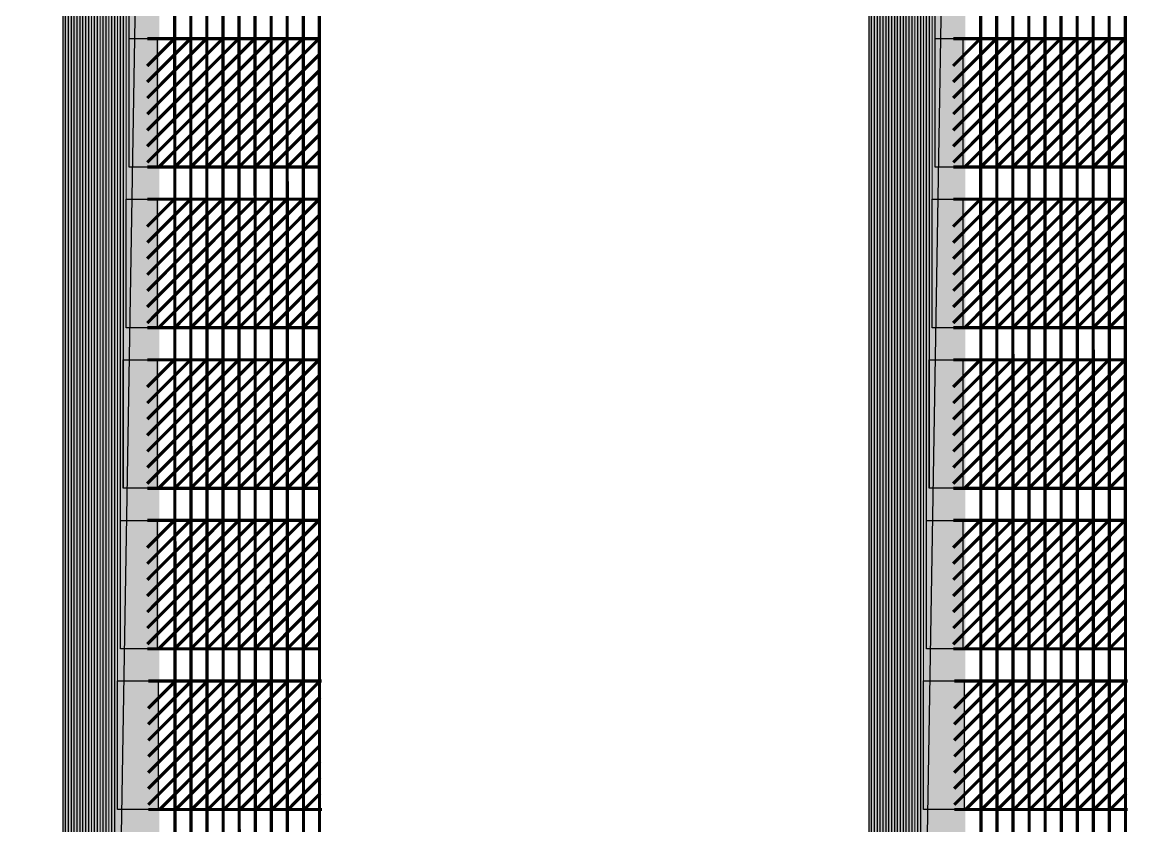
# Model space of a CAD drawing. Header units: millimetres. Extents: x -51 to 51, y -51 to 51.
# Drawn here: x 19.033 to 22.544, y -10.146 to -7.646 of the extents above; entities that cross this region are included whole.
import ezdxf

# ---------------------------------------------------------------- set-up
doc = ezdxf.new("R2010")
doc.units = ezdxf.units.MM
doc.linetypes.add('DASHED', pattern=[19.05, 12.7, -6.35])
for name, color, linetype in [('bottom_SU8', 5, 'Continuous'), ('metal', 43, 'Continuous'), ('Pt_pads', 1, 'Continuous'), ('reference', 18, 'DASHED')]:
    doc.layers.add(name, color=color, linetype=linetype)
doc.layers.add('top SU-8', color=3, linetype='Continuous', transparency=0.63)

msp = doc.modelspace()

# ---------------------------------------------------------------- linework, layer by layer
at = {"layer": 'bottom_SU8', "transparency": 33554544, "const_width": 1}
msp.add_lwpolyline([(-28.578, 24.8878, 0.187667), (-37.8518, -0.7933, 0.186827), (-27.3295, -26.1126, 0.184277), (-2.8594, -37.7245, 0.185083), (23.0094, -30.0775, 0.238565), (37.7593, 0.5371, 0.237346), (21.8297, 30.7311, 0.185761), (-4.5603, 37.5238, 0.186578)], format="xyb", close=True, dxfattribs=at)
at = {"layer": 'bottom_SU8', "transparency": 33554544}
for points, const_width in [([(19.3087, 5.9298), (19.3087, -19.1017)], 0.3), ([(21.8176, 5.9298), (21.8176, -19.1017)], 0.3), ([(19.5102, -19.0957), (19.5056, -3.1964)], 0.01), ([(19.5599, -19.0957), (19.5556, -3.1964)], 0.01), ([(19.6099, -19.0957), (19.6056, -3.1964)], 0.01), ([(19.6602, -19.0957), (19.6556, -3.1961)], 0.01), ([(19.7102, -19.0957), (19.7056, -3.1964)], 0.01), ([(19.7602, -19.0957), (19.7556, -3.1961)], 0.01), ([(19.8102, -19.0957), (19.806, -3.1961)], 0.01), ([(19.8602, -19.0957), (19.8556, -3.1961)], 0.01), ([(19.9102, -19.0957), (19.9056, -3.1961)], 0.01), ([(19.9602, -19.0957), (19.9556, -3.1921)], 0.01), ([(22.019, -19.0957), (22.0144, -3.1964)], 0.01), ([(22.0688, -19.0957), (22.0644, -3.1964)], 0.01), ([(22.1188, -19.0957), (22.1144, -3.1964)], 0.01), ([(22.169, -19.0957), (22.1644, -3.1961)], 0.01), ([(22.219, -19.0957), (22.2144, -3.1964)], 0.01), ([(22.269, -19.0957), (22.2644, -3.1961)], 0.01), ([(22.319, -19.0957), (22.3148, -3.1961)], 0.01), ([(22.369, -19.0957), (22.3644, -3.1961)], 0.01), ([(22.419, -19.0957), (22.4144, -3.1961)], 0.01), ([(22.469, -19.0957), (22.4645, -3.1921)], 0.01), ([(19.421, -7.7811), (19.506, -7.6961)], 0.01), ([(19.4213, -7.831), (19.556, -7.6961)], 0.01), ([(19.4213, -7.8811), (19.606, -7.6961)], 0.01), ([(19.4213, -7.9313), (19.656, -7.6961)], 0.01), ([(19.4213, -7.9814), (19.706, -7.6961)], 0.01), ([(19.4213, -8.0315), (19.756, -7.6961)], 0.01), ([(19.4213, -8.0816), (19.806, -7.6961)], 0.01), ([(19.4213, -7.6961), (19.9615, -7.6961)], 0.01), ([(19.4568, -8.0961), (19.856, -7.6961)], 0.01), ([(19.5068, -8.0961), (19.906, -7.6961)], 0.01), ([(19.5568, -8.0961), (19.956, -7.6961)], 0.01), ([(21.9299, -7.7811), (22.0148, -7.6961)], 0.01), ([(21.9301, -7.831), (22.0648, -7.6961)], 0.01), ([(21.9301, -7.8811), (22.1148, -7.6961)], 0.01), ([(21.9301, -7.9313), (22.1648, -7.6961)], 0.01), ([(21.9301, -7.9814), (22.2148, -7.6961)], 0.01), ([(21.9301, -8.0315), (22.2648, -7.6961)], 0.01), ([(21.9301, -8.0816), (22.3148, -7.6961)], 0.01), ([(21.9301, -7.6961), (22.4703, -7.6961)], 0.01), ([(21.9656, -8.0961), (22.3648, -7.6961)], 0.01), ([(22.0156, -8.0961), (22.4148, -7.6961)], 0.01), ([(22.0656, -8.0961), (22.4648, -7.6961)], 0.01), ([(19.6068, -8.0961), (19.9561, -7.7461)], 0.01), ([(22.1156, -8.0961), (22.4649, -7.7461)], 0.01), ([(19.6568, -8.0961), (19.9562, -7.7961)], 0.01), ([(22.1656, -8.0961), (22.465, -7.7961)], 0.01), ([(19.7068, -8.0961), (19.9563, -7.8461)], 0.01), ([(22.2156, -8.0961), (22.4651, -7.8461)], 0.01), ([(19.7568, -8.0961), (19.9564, -7.8961)], 0.01), ([(22.2656, -8.0961), (22.4652, -7.8961)], 0.01), ([(19.8068, -8.0961), (19.9565, -7.9461)], 0.01), ([(22.3156, -8.0961), (22.4653, -7.9461)], 0.01), ([(19.8568, -8.0961), (19.9566, -7.9961)], 0.01), ([(22.3656, -8.0961), (22.4654, -7.9961)], 0.01), ([(19.9068, -8.0961), (19.9567, -8.0461)], 0.01), ([(22.4156, -8.0961), (22.4655, -8.0461)], 0.01), ([(19.4213, -8.0961), (19.9616, -8.0961)], 0.01), ([(21.9301, -8.0961), (22.4704, -8.0961)], 0.01), ([(19.421, -8.2811), (19.506, -8.1961)], 0.01), ([(19.4213, -8.331), (19.556, -8.1961)], 0.01), ([(19.4213, -8.3811), (19.606, -8.1961)], 0.01), ([(19.4213, -8.4313), (19.656, -8.1961)], 0.01), ([(19.4213, -8.4814), (19.706, -8.1961)], 0.01), ([(19.4213, -8.5315), (19.756, -8.1961)], 0.01), ([(19.4213, -8.5816), (19.806, -8.1961)], 0.01), ([(19.4213, -8.1961), (19.9615, -8.1961)], 0.01), ([(19.4568, -8.5961), (19.856, -8.1961)], 0.01), ([(19.5068, -8.5961), (19.906, -8.1961)], 0.01), ([(19.5568, -8.5961), (19.956, -8.1961)], 0.01), ([(21.9299, -8.2811), (22.0148, -8.1961)], 0.01), ([(21.9301, -8.331), (22.0648, -8.1961)], 0.01), ([(21.9301, -8.3811), (22.1148, -8.1961)], 0.01), ([(21.9301, -8.4313), (22.1648, -8.1961)], 0.01), ([(21.9301, -8.4814), (22.2148, -8.1961)], 0.01), ([(21.9301, -8.5315), (22.2648, -8.1961)], 0.01), ([(21.9301, -8.5816), (22.3148, -8.1961)], 0.01), ([(21.9301, -8.1961), (22.4703, -8.1961)], 0.01), ([(21.9656, -8.5961), (22.3648, -8.1961)], 0.01), ([(22.0156, -8.5961), (22.4148, -8.1961)], 0.01), ([(22.0656, -8.5961), (22.4648, -8.1961)], 0.01), ([(19.6068, -8.5961), (19.9561, -8.2461)], 0.01), ([(22.1156, -8.5961), (22.4649, -8.2461)], 0.01), ([(19.6568, -8.5961), (19.9562, -8.2961)], 0.01), ([(22.1656, -8.5961), (22.465, -8.2961)], 0.01), ([(19.7068, -8.5961), (19.9563, -8.3461)], 0.01), ([(22.2156, -8.5961), (22.4651, -8.3461)], 0.01), ([(19.7568, -8.5961), (19.9564, -8.3961)], 0.01), ([(22.2656, -8.5961), (22.4652, -8.3961)], 0.01), ([(19.8068, -8.5961), (19.9565, -8.4461)], 0.01), ([(22.3156, -8.5961), (22.4653, -8.4461)], 0.01), ([(19.8568, -8.5961), (19.9566, -8.4961)], 0.01), ([(22.3656, -8.5961), (22.4654, -8.4961)], 0.01), ([(19.9068, -8.5961), (19.9567, -8.5461)], 0.01), ([(22.4156, -8.5961), (22.4655, -8.5461)], 0.01), ([(19.4213, -8.5961), (19.9616, -8.5961)], 0.01), ([(21.9301, -8.5961), (22.4704, -8.5961)], 0.01), ([(19.421, -8.7811), (19.506, -8.6961)], 0.01), ([(19.4213, -8.831), (19.556, -8.6961)], 0.01), ([(19.4213, -8.8811), (19.606, -8.6961)], 0.01), ([(19.4213, -8.9313), (19.656, -8.6961)], 0.01), ([(19.4213, -8.9814), (19.706, -8.6961)], 0.01), ([(19.4213, -9.0315), (19.756, -8.6961)], 0.01), ([(19.4213, -9.0816), (19.806, -8.6961)], 0.01), ([(19.4213, -8.6961), (19.9615, -8.6961)], 0.01), ([(19.4568, -9.0961), (19.856, -8.6961)], 0.01), ([(19.5068, -9.0961), (19.906, -8.6961)], 0.01), ([(19.5568, -9.0961), (19.956, -8.6961)], 0.01), ([(21.9299, -8.7811), (22.0148, -8.6961)], 0.01), ([(21.9301, -8.831), (22.0648, -8.6961)], 0.01), ([(21.9301, -8.8811), (22.1148, -8.6961)], 0.01), ([(21.9301, -8.9313), (22.1648, -8.6961)], 0.01), ([(21.9301, -8.9814), (22.2148, -8.6961)], 0.01), ([(21.9301, -9.0315), (22.2648, -8.6961)], 0.01), ([(21.9301, -9.0816), (22.3148, -8.6961)], 0.01), ([(21.9301, -8.6961), (22.4703, -8.6961)], 0.01), ([(21.9656, -9.0961), (22.3648, -8.6961)], 0.01), ([(22.0156, -9.0961), (22.4148, -8.6961)], 0.01), ([(22.0656, -9.0961), (22.4648, -8.6961)], 0.01), ([(19.6068, -9.0961), (19.9561, -8.7461)], 0.01), ([(22.1156, -9.0961), (22.4649, -8.7461)], 0.01), ([(19.6568, -9.0961), (19.9562, -8.7961)], 0.01), ([(22.1656, -9.0961), (22.465, -8.7961)], 0.01), ([(19.7068, -9.0961), (19.9563, -8.8461)], 0.01), ([(22.2156, -9.0961), (22.4651, -8.8461)], 0.01), ([(19.7568, -9.0961), (19.9564, -8.8961)], 0.01), ([(22.2656, -9.0961), (22.4652, -8.8961)], 0.01), ([(19.8068, -9.0961), (19.9565, -8.9461)], 0.01), ([(22.3156, -9.0961), (22.4653, -8.9461)], 0.01), ([(19.8568, -9.0961), (19.9566, -8.9961)], 0.01), ([(22.3656, -9.0961), (22.4654, -8.9961)], 0.01), ([(19.9068, -9.0961), (19.9567, -9.0461)], 0.01), ([(22.4156, -9.0961), (22.4655, -9.0461)], 0.01), ([(19.4213, -9.0961), (19.9616, -9.0961)], 0.01), ([(21.9301, -9.0961), (22.4704, -9.0961)], 0.01), ([(19.421, -9.2811), (19.506, -9.1961)], 0.01), ([(19.4213, -9.331), (19.556, -9.1961)], 0.01), ([(19.4213, -9.3811), (19.606, -9.1961)], 0.01), ([(19.4213, -9.4313), (19.656, -9.1961)], 0.01), ([(19.4213, -9.4814), (19.706, -9.1961)], 0.01), ([(19.4213, -9.5315), (19.756, -9.1961)], 0.01), ([(19.4213, -9.5816), (19.806, -9.1961)], 0.01), ([(19.4213, -9.1961), (19.9615, -9.1961)], 0.01), ([(19.4568, -9.5961), (19.856, -9.1961)], 0.01), ([(19.5068, -9.5961), (19.906, -9.1961)], 0.01), ([(19.5568, -9.5961), (19.956, -9.1961)], 0.01), ([(21.9299, -9.2811), (22.0148, -9.1961)], 0.01), ([(21.9301, -9.331), (22.0648, -9.1961)], 0.01), ([(21.9301, -9.3811), (22.1148, -9.1961)], 0.01), ([(21.9301, -9.4313), (22.1648, -9.1961)], 0.01), ([(21.9301, -9.4814), (22.2148, -9.1961)], 0.01), ([(21.9301, -9.5315), (22.2648, -9.1961)], 0.01), ([(21.9301, -9.5816), (22.3148, -9.1961)], 0.01), ([(21.9301, -9.1961), (22.4703, -9.1961)], 0.01), ([(21.9656, -9.5961), (22.3648, -9.1961)], 0.01), ([(22.0156, -9.5961), (22.4148, -9.1961)], 0.01), ([(22.0656, -9.5961), (22.4648, -9.1961)], 0.01), ([(19.6068, -9.5961), (19.9561, -9.2461)], 0.01), ([(22.1156, -9.5961), (22.4649, -9.2461)], 0.01), ([(19.6568, -9.5961), (19.9562, -9.2961)], 0.01), ([(22.1656, -9.5961), (22.465, -9.2961)], 0.01), ([(19.7068, -9.5961), (19.9563, -9.3461)], 0.01), ([(22.2156, -9.5961), (22.4651, -9.3461)], 0.01), ([(19.7568, -9.5961), (19.9564, -9.3961)], 0.01), ([(22.2656, -9.5961), (22.4652, -9.3961)], 0.01), ([(19.8068, -9.5961), (19.9565, -9.4461)], 0.01), ([(22.3156, -9.5961), (22.4653, -9.4461)], 0.01), ([(19.8568, -9.5961), (19.9566, -9.4961)], 0.01), ([(22.3656, -9.5961), (22.4654, -9.4961)], 0.01), ([(19.9068, -9.5961), (19.9567, -9.5461)], 0.01), ([(22.4156, -9.5961), (22.4655, -9.5461)], 0.01), ([(19.4213, -9.5961), (19.9616, -9.5961)], 0.01), ([(21.9301, -9.5961), (22.4704, -9.5961)], 0.01), ([(19.4242, -9.7811), (19.5091, -9.6961)], 0.01), ([(19.4244, -9.831), (19.5591, -9.6961)], 0.01), ([(19.4244, -9.8811), (19.6091, -9.6961)], 0.01), ([(19.4244, -9.9312), (19.6591, -9.6961)], 0.01), ([(19.4244, -9.9813), (19.7091, -9.6961)], 0.01), ([(19.4244, -10.0314), (19.7591, -9.6961)], 0.01), ([(19.4244, -10.0816), (19.8091, -9.6961)], 0.01), ([(19.4244, -9.6961), (19.9647, -9.6961)], 0.01), ([(19.4599, -10.0961), (19.8591, -9.6961)], 0.01), ([(19.5099, -10.0961), (19.9091, -9.6961)], 0.01), ([(19.5599, -10.0961), (19.9591, -9.6961)], 0.01), ([(21.933, -9.7811), (22.0179, -9.6961)], 0.01), ([(21.9332, -9.831), (22.0679, -9.6961)], 0.01), ([(21.9332, -9.8811), (22.1179, -9.6961)], 0.01), ([(21.9332, -9.9312), (22.1679, -9.6961)], 0.01), ([(21.9332, -9.9813), (22.2179, -9.6961)], 0.01), ([(21.9332, -10.0314), (22.2679, -9.6961)], 0.01), ([(21.9332, -10.0816), (22.3179, -9.6961)], 0.01), ([(21.9332, -9.6961), (22.4735, -9.6961)], 0.01), ([(21.9688, -10.0961), (22.3679, -9.6961)], 0.01), ([(22.0188, -10.0961), (22.4179, -9.6961)], 0.01), ([(22.0688, -10.0961), (22.4679, -9.6961)], 0.01), ([(19.6099, -10.0961), (19.9592, -9.7461)], 0.01), ([(22.1188, -10.0961), (22.468, -9.7461)], 0.01), ([(19.6599, -10.0961), (19.9593, -9.7961)], 0.01), ([(22.1688, -10.0961), (22.4681, -9.7961)], 0.01), ([(19.7099, -10.0961), (19.9594, -9.8461)], 0.01), ([(22.2188, -10.0961), (22.4682, -9.8461)], 0.01), ([(19.7599, -10.0961), (19.9595, -9.8961)], 0.01), ([(22.2688, -10.0961), (22.4684, -9.8961)], 0.01), ([(19.8099, -10.0961), (19.9596, -9.9461)], 0.01), ([(22.3188, -10.0961), (22.4685, -9.9461)], 0.01), ([(19.8599, -10.0961), (19.9597, -9.9961)], 0.01), ([(22.3688, -10.0961), (22.4686, -9.9961)], 0.01), ([(19.9099, -10.0961), (19.9598, -10.0461)], 0.01), ([(22.4188, -10.0961), (22.4687, -10.0461)], 0.01), ([(19.4244, -10.0961), (19.9648, -10.0961)], 0.01), ([(21.9332, -10.0961), (22.4736, -10.0961)], 0.01)]:
    msp.add_lwpolyline(points, dxfattribs=dict(at, const_width=const_width))
at = {"layer": 'metal', "transparency": 33554544, "const_width": 1}
msp.add_lwpolyline([(-28.578, 24.8878, 0.187667), (-37.8518, -0.7933, 0.186827), (-27.3295, -26.1126, 0.184277), (-2.8594, -37.7245, 0.185083), (23.0094, -30.0775, 0.238565), (37.7593, 0.5371, 0.237346), (21.8297, 30.7311, 0.185761), (-4.5603, 37.5238, 0.186578)], format="xyb", close=True, dxfattribs=at)
at = {"layer": 'metal', "transparency": 33554544}
for points, const_width in [([(19.3107, -11.0957), (19.3107, 10.5754)], 0.004), ([(21.8196, -11.0957), (21.8196, 10.5754)], 0.004), ([(19.2927, -12.0957), (19.2927, 10.0274)], 0.004), ([(19.3017, -11.5957), (19.3017, 10.0291)], 0.004), ([(21.8016, -12.0957), (21.8016, 10.0274)], 0.004), ([(21.8106, -11.5957), (21.8106, 10.0291)], 0.004), ([(19.3197, -10.5957), (19.3197, 9.9562)], 0.004), ([(21.8286, -10.5957), (21.8286, 9.9562)], 0.004), ([(19.2747, -13.0957), (19.2747, 9.4365)], 0.004), ([(19.2837, -12.5957), (19.2837, 9.4365)], 0.004), ([(21.7836, -13.0957), (21.7836, 9.4365)], 0.004), ([(21.7926, -12.5957), (21.7926, 9.4365)], 0.004), ([(19.3287, -10.0961), (19.3287, 9.3481)], 0.004), ([(19.3377, -9.5961), (19.3377, 9.3481)], 0.004), ([(21.8376, -10.0961), (21.8376, 9.3481)], 0.004), ([(21.8466, -9.5961), (21.8466, 9.3481)], 0.004), ([(19.2567, -14.0957), (19.2567, 8.8389)], 0.004), ([(19.2657, -13.5957), (19.2657, 8.8407)], 0.004), ([(21.7656, -14.0957), (21.7656, 8.8389)], 0.004), ([(21.7746, -13.5957), (21.7746, 8.8407)], 0.004), ([(19.3467, -9.0961), (19.3467, 8.7599)], 0.004), ([(19.3557, -8.5961), (19.3557, 8.7617)], 0.004), ([(21.8556, -9.0961), (21.8556, 8.7599)], 0.004), ([(21.8646, -8.5961), (21.8646, 8.7617)], 0.004), ([(19.2387, -15.0957), (19.2387, 8.2445)], 0.004), ([(19.2477, -14.5957), (19.2477, 8.2445)], 0.004), ([(21.7476, -15.0957), (21.7476, 8.2445)], 0.004), ([(21.7566, -14.5957), (21.7566, 8.2445)], 0.004), ([(19.3647, -8.0961), (19.3647, 8.1764)], 0.004), ([(21.8736, -8.0961), (21.8736, 8.1764)], 0.004), ([(19.2207, -16.0957), (19.2207, 7.6503)], 0.004), ([(19.2297, -15.5957), (19.2297, 7.6503)], 0.004), ([(21.7296, -16.0957), (21.7296, 7.6503)], 0.004), ([(21.7386, -15.5957), (21.7386, 7.6503)], 0.004), ([(19.2027, -17.0957), (19.2027, 7.0554)], 0.004), ([(19.2117, -16.5957), (19.2117, 7.0554)], 0.004), ([(21.7116, -17.0957), (21.7116, 7.0554)], 0.004), ([(21.7206, -16.5957), (21.7206, 7.0554)], 0.004), ([(19.1847, -18.0957), (19.1847, 6.4565)], 0.004), ([(19.1937, -17.5957), (19.1937, 6.4576)], 0.004), ([(21.6936, -18.0957), (21.6936, 6.4565)], 0.004), ([(21.7026, -17.5957), (21.7026, 6.4576)], 0.004), ([(19.1667, -19.0957), (19.1667, 5.8889)], 0.004), ([(19.1757, -18.5957), (19.1757, 5.8943)], 0.004), ([(21.6756, -19.0957), (21.6756, 5.8889)], 0.004), ([(21.6846, -18.5957), (21.6846, 5.8943)], 0.004), ([(19.4466, -7.8054), (19.5561, -7.6957)], 0.006), ([(19.4467, -7.8554), (19.6061, -7.6957)], 0.006), ([(19.4467, -7.9055), (19.6561, -7.6957)], 0.006), ([(19.4467, -8.0558), (19.8061, -7.6957)], 0.006), ([(19.4467, -7.6957), (19.9591, -7.6957)], 0.006), ([(19.4468, -7.9556), (19.7061, -7.6957)], 0.006), ([(19.4468, -8.0057), (19.7561, -7.6957)], 0.006), ([(19.4468, -7.7551), (19.5061, -7.6957)], 0.006), ([(19.4569, -8.0957), (19.8561, -7.6957)], 0.006), ([(19.5069, -8.0957), (19.5061, -7.6957)], 0.006), ([(19.5069, -8.0957), (19.9061, -7.6957)], 0.006), ([(19.5569, -8.0957), (19.5561, -7.6957)], 0.006), ([(19.5569, -8.0957), (19.9561, -7.6957)], 0.006), ([(19.6069, -8.0957), (19.6061, -7.6957)], 0.006), ([(19.6569, -8.0957), (19.6561, -7.6957)], 0.006), ([(19.7069, -8.0957), (19.7061, -7.6957)], 0.006), ([(19.7569, -8.0957), (19.7561, -7.6957)], 0.006), ([(19.8069, -8.0957), (19.8061, -7.6957)], 0.006), ([(19.8569, -8.0957), (19.8561, -7.6957)], 0.006), ([(19.9069, -8.0957), (19.9061, -7.6957)], 0.006), ([(19.9569, -8.0957), (19.9561, -7.6957)], 0.006), ([(21.9555, -7.8054), (22.0649, -7.6957)], 0.006), ([(21.9555, -7.8554), (22.1149, -7.6957)], 0.006), ([(21.9555, -7.9055), (22.1649, -7.6957)], 0.006), ([(21.9555, -8.0558), (22.3149, -7.6957)], 0.006), ([(21.9555, -7.6957), (22.4679, -7.6957)], 0.006), ([(21.9556, -7.9556), (22.2149, -7.6957)], 0.006), ([(21.9556, -8.0057), (22.2649, -7.6957)], 0.006), ([(21.9556, -7.7551), (22.0149, -7.6957)], 0.006), ([(21.9658, -8.0957), (22.3649, -7.6957)], 0.006), ([(22.0158, -8.0957), (22.0149, -7.6957)], 0.006), ([(22.0158, -8.0957), (22.4149, -7.6957)], 0.006), ([(22.0658, -8.0957), (22.0649, -7.6957)], 0.006), ([(22.0658, -8.0957), (22.4649, -7.6957)], 0.006), ([(22.1158, -8.0957), (22.1149, -7.6957)], 0.006), ([(22.1658, -8.0957), (22.1649, -7.6957)], 0.006), ([(22.2158, -8.0957), (22.2149, -7.6957)], 0.006), ([(22.2658, -8.0957), (22.2649, -7.6957)], 0.006), ([(22.3158, -8.0957), (22.3149, -7.6957)], 0.006), ([(22.3658, -8.0957), (22.3649, -7.6957)], 0.006), ([(22.4158, -8.0957), (22.4149, -7.6957)], 0.006), ([(22.4658, -8.0957), (22.4649, -7.6957)], 0.006), ([(19.6069, -8.0957), (19.9562, -7.7457)], 0.006), ([(22.1158, -8.0957), (22.465, -7.7457)], 0.006), ([(19.6569, -8.0957), (19.9563, -7.7957)], 0.006), ([(22.1658, -8.0957), (22.4651, -7.7957)], 0.006), ([(19.7069, -8.0957), (19.9564, -7.8457)], 0.006), ([(22.2158, -8.0957), (22.4652, -7.8457)], 0.006), ([(19.7569, -8.0957), (19.9565, -7.8957)], 0.006), ([(22.2658, -8.0957), (22.4653, -7.8957)], 0.006), ([(19.8069, -8.0957), (19.9566, -7.9457)], 0.006), ([(22.3158, -8.0957), (22.4655, -7.9457)], 0.006), ([(19.8569, -8.0957), (19.9567, -7.9957)], 0.006), ([(22.3658, -8.0957), (22.4656, -7.9957)], 0.006), ([(19.9069, -8.0957), (19.9568, -8.0457)], 0.006), ([(22.4158, -8.0957), (22.4657, -8.0457)], 0.006), ([(19.4446, -8.0957), (19.9594, -8.0957)], 0.006), ([(21.9534, -8.0957), (22.4682, -8.0957)], 0.006), ([(19.4466, -8.3054), (19.5561, -8.1957)], 0.006), ([(19.4467, -8.3554), (19.6061, -8.1957)], 0.006), ([(19.4467, -8.4055), (19.6561, -8.1957)], 0.006), ([(19.4467, -8.5558), (19.8061, -8.1957)], 0.006), ([(19.4467, -8.1957), (19.9591, -8.1957)], 0.006), ([(19.4468, -8.4556), (19.7061, -8.1957)], 0.006), ([(19.4468, -8.5057), (19.7561, -8.1957)], 0.006), ([(19.4468, -8.2551), (19.5061, -8.1957)], 0.006), ([(19.4569, -8.5957), (19.8561, -8.1957)], 0.006), ([(19.5069, -8.5957), (19.5061, -8.1957)], 0.006), ([(19.5069, -8.5957), (19.9061, -8.1957)], 0.006), ([(19.5569, -8.5957), (19.5561, -8.1957)], 0.006), ([(19.5569, -8.5957), (19.9561, -8.1957)], 0.006), ([(19.6069, -8.5957), (19.6061, -8.1957)], 0.006), ([(19.6569, -8.5957), (19.6561, -8.1957)], 0.006), ([(19.7069, -8.5957), (19.7061, -8.1957)], 0.006), ([(19.7569, -8.5957), (19.7561, -8.1957)], 0.006), ([(19.8069, -8.5957), (19.8061, -8.1957)], 0.006), ([(19.8569, -8.5957), (19.8561, -8.1957)], 0.006), ([(19.9069, -8.5957), (19.9061, -8.1957)], 0.006), ([(19.9569, -8.5957), (19.9561, -8.1957)], 0.006), ([(21.9555, -8.3054), (22.0649, -8.1957)], 0.006), ([(21.9555, -8.3554), (22.1149, -8.1957)], 0.006), ([(21.9555, -8.4055), (22.1649, -8.1957)], 0.006), ([(21.9555, -8.5558), (22.3149, -8.1957)], 0.006), ([(21.9555, -8.1957), (22.4679, -8.1957)], 0.006), ([(21.9556, -8.4556), (22.2149, -8.1957)], 0.006), ([(21.9556, -8.5057), (22.2649, -8.1957)], 0.006), ([(21.9556, -8.2551), (22.0149, -8.1957)], 0.006), ([(21.9658, -8.5957), (22.3649, -8.1957)], 0.006), ([(22.0158, -8.5957), (22.0149, -8.1957)], 0.006), ([(22.0158, -8.5957), (22.4149, -8.1957)], 0.006), ([(22.0658, -8.5957), (22.0649, -8.1957)], 0.006), ([(22.0658, -8.5957), (22.4649, -8.1957)], 0.006), ([(22.1158, -8.5957), (22.1149, -8.1957)], 0.006), ([(22.1658, -8.5957), (22.1649, -8.1957)], 0.006), ([(22.2158, -8.5957), (22.2149, -8.1957)], 0.006), ([(22.2658, -8.5957), (22.2649, -8.1957)], 0.006), ([(22.3158, -8.5957), (22.3149, -8.1957)], 0.006), ([(22.3658, -8.5957), (22.3649, -8.1957)], 0.006), ([(22.4158, -8.5957), (22.4149, -8.1957)], 0.006), ([(22.4658, -8.5957), (22.4649, -8.1957)], 0.006), ([(19.6069, -8.5957), (19.9562, -8.2457)], 0.006), ([(22.1158, -8.5957), (22.465, -8.2457)], 0.006), ([(19.6569, -8.5957), (19.9563, -8.2957)], 0.006), ([(22.1658, -8.5957), (22.4651, -8.2957)], 0.006), ([(19.7069, -8.5957), (19.9564, -8.3457)], 0.006), ([(22.2158, -8.5957), (22.4652, -8.3457)], 0.006), ([(19.7569, -8.5957), (19.9565, -8.3957)], 0.006), ([(22.2658, -8.5957), (22.4653, -8.3957)], 0.006), ([(19.8069, -8.5957), (19.9566, -8.4457)], 0.006), ([(22.3158, -8.5957), (22.4655, -8.4457)], 0.006), ([(19.8569, -8.5957), (19.9567, -8.4957)], 0.006), ([(22.3658, -8.5957), (22.4656, -8.4957)], 0.006), ([(19.9069, -8.5957), (19.9568, -8.5457)], 0.006), ([(22.4158, -8.5957), (22.4657, -8.5457)], 0.006), ([(19.4446, -8.5957), (19.9594, -8.5957)], 0.006), ([(21.9534, -8.5957), (22.4682, -8.5957)], 0.006), ([(19.4466, -8.8054), (19.5561, -8.6957)], 0.006), ([(19.4467, -8.8554), (19.6061, -8.6957)], 0.006), ([(19.4467, -8.9055), (19.6561, -8.6957)], 0.006), ([(19.4467, -9.0558), (19.8061, -8.6957)], 0.006), ([(19.4467, -8.6957), (19.9591, -8.6957)], 0.006), ([(19.4468, -8.9556), (19.7061, -8.6957)], 0.006), ([(19.4468, -9.0057), (19.7561, -8.6957)], 0.006), ([(19.4468, -8.7551), (19.5061, -8.6957)], 0.006), ([(19.4569, -9.0957), (19.8561, -8.6957)], 0.006), ([(19.5069, -9.0957), (19.5061, -8.6957)], 0.006), ([(19.5069, -9.0957), (19.9061, -8.6957)], 0.006), ([(19.5569, -9.0957), (19.5561, -8.6957)], 0.006), ([(19.5569, -9.0957), (19.9561, -8.6957)], 0.006), ([(19.6069, -9.0957), (19.6061, -8.6957)], 0.006), ([(19.6569, -9.0957), (19.6561, -8.6957)], 0.006), ([(19.7069, -9.0957), (19.7061, -8.6957)], 0.006), ([(19.7569, -9.0957), (19.7561, -8.6957)], 0.006), ([(19.8069, -9.0957), (19.8061, -8.6957)], 0.006), ([(19.8569, -9.0957), (19.8561, -8.6957)], 0.006), ([(19.9069, -9.0957), (19.9061, -8.6957)], 0.006), ([(19.9569, -9.0957), (19.9561, -8.6957)], 0.006), ([(21.9555, -8.8054), (22.0649, -8.6957)], 0.006), ([(21.9555, -8.8554), (22.1149, -8.6957)], 0.006), ([(21.9555, -8.9055), (22.1649, -8.6957)], 0.006), ([(21.9555, -9.0558), (22.3149, -8.6957)], 0.006), ([(21.9555, -8.6957), (22.4679, -8.6957)], 0.006), ([(21.9556, -8.9556), (22.2149, -8.6957)], 0.006), ([(21.9556, -9.0057), (22.2649, -8.6957)], 0.006), ([(21.9556, -8.7551), (22.0149, -8.6957)], 0.006), ([(21.9658, -9.0957), (22.3649, -8.6957)], 0.006), ([(22.0158, -9.0957), (22.0149, -8.6957)], 0.006), ([(22.0158, -9.0957), (22.4149, -8.6957)], 0.006), ([(22.0658, -9.0957), (22.0649, -8.6957)], 0.006), ([(22.0658, -9.0957), (22.4649, -8.6957)], 0.006), ([(22.1158, -9.0957), (22.1149, -8.6957)], 0.006), ([(22.1658, -9.0957), (22.1649, -8.6957)], 0.006), ([(22.2158, -9.0957), (22.2149, -8.6957)], 0.006), ([(22.2658, -9.0957), (22.2649, -8.6957)], 0.006), ([(22.3158, -9.0957), (22.3149, -8.6957)], 0.006), ([(22.3658, -9.0957), (22.3649, -8.6957)], 0.006), ([(22.4158, -9.0957), (22.4149, -8.6957)], 0.006), ([(22.4658, -9.0957), (22.4649, -8.6957)], 0.006), ([(19.6069, -9.0957), (19.9562, -8.7457)], 0.006), ([(22.1158, -9.0957), (22.465, -8.7457)], 0.006), ([(19.6569, -9.0957), (19.9563, -8.7957)], 0.006), ([(22.1658, -9.0957), (22.4651, -8.7957)], 0.006), ([(19.7069, -9.0957), (19.9564, -8.8457)], 0.006), ([(22.2158, -9.0957), (22.4652, -8.8457)], 0.006), ([(19.7569, -9.0957), (19.9565, -8.8957)], 0.006), ([(22.2658, -9.0957), (22.4653, -8.8957)], 0.006), ([(19.8069, -9.0957), (19.9566, -8.9457)], 0.006), ([(22.3158, -9.0957), (22.4655, -8.9457)], 0.006), ([(19.8569, -9.0957), (19.9567, -8.9957)], 0.006), ([(22.3658, -9.0957), (22.4656, -8.9957)], 0.006), ([(19.9069, -9.0957), (19.9568, -9.0457)], 0.006), ([(22.4158, -9.0957), (22.4657, -9.0457)], 0.006), ([(19.4446, -9.0957), (19.9594, -9.0957)], 0.006), ([(21.9534, -9.0957), (22.4682, -9.0957)], 0.006), ([(19.4466, -9.3054), (19.5561, -9.1957)], 0.006), ([(19.4467, -9.3554), (19.6061, -9.1957)], 0.006), ([(19.4467, -9.4055), (19.6561, -9.1957)], 0.006), ([(19.4467, -9.5558), (19.8061, -9.1957)], 0.006), ([(19.4467, -9.1957), (19.9591, -9.1957)], 0.006), ([(19.4468, -9.4556), (19.7061, -9.1957)], 0.006), ([(19.4468, -9.5057), (19.7561, -9.1957)], 0.006), ([(19.4468, -9.2551), (19.5061, -9.1957)], 0.006), ([(19.4569, -9.5957), (19.8561, -9.1957)], 0.006), ([(19.5069, -9.5957), (19.5061, -9.1957)], 0.006), ([(19.5069, -9.5957), (19.9061, -9.1957)], 0.006), ([(19.5569, -9.5957), (19.5561, -9.1957)], 0.006), ([(19.5569, -9.5957), (19.9561, -9.1957)], 0.006), ([(19.6069, -9.5957), (19.6061, -9.1957)], 0.006), ([(19.6569, -9.5957), (19.6561, -9.1957)], 0.006), ([(19.7069, -9.5957), (19.7061, -9.1957)], 0.006), ([(19.7569, -9.5957), (19.7561, -9.1957)], 0.006), ([(19.8069, -9.5957), (19.8061, -9.1957)], 0.006), ([(19.8569, -9.5957), (19.8561, -9.1957)], 0.006), ([(19.9069, -9.5957), (19.9061, -9.1957)], 0.006), ([(19.9569, -9.5957), (19.9561, -9.1957)], 0.006), ([(21.9555, -9.3054), (22.0649, -9.1957)], 0.006), ([(21.9555, -9.3554), (22.1149, -9.1957)], 0.006), ([(21.9555, -9.4055), (22.1649, -9.1957)], 0.006), ([(21.9555, -9.5558), (22.3149, -9.1957)], 0.006), ([(21.9555, -9.1957), (22.4679, -9.1957)], 0.006), ([(21.9556, -9.4556), (22.2149, -9.1957)], 0.006), ([(21.9556, -9.5057), (22.2649, -9.1957)], 0.006), ([(21.9556, -9.2551), (22.0149, -9.1957)], 0.006), ([(21.9658, -9.5957), (22.3649, -9.1957)], 0.006), ([(22.0158, -9.5957), (22.0149, -9.1957)], 0.006), ([(22.0158, -9.5957), (22.4149, -9.1957)], 0.006), ([(22.0658, -9.5957), (22.0649, -9.1957)], 0.006), ([(22.0658, -9.5957), (22.4649, -9.1957)], 0.006), ([(22.1158, -9.5957), (22.1149, -9.1957)], 0.006), ([(22.1658, -9.5957), (22.1649, -9.1957)], 0.006), ([(22.2158, -9.5957), (22.2149, -9.1957)], 0.006), ([(22.2658, -9.5957), (22.2649, -9.1957)], 0.006), ([(22.3158, -9.5957), (22.3149, -9.1957)], 0.006), ([(22.3658, -9.5957), (22.3649, -9.1957)], 0.006), ([(22.4158, -9.5957), (22.4149, -9.1957)], 0.006), ([(22.4658, -9.5957), (22.4649, -9.1957)], 0.006), ([(19.6069, -9.5957), (19.9562, -9.2457)], 0.006), ([(22.1158, -9.5957), (22.465, -9.2457)], 0.006), ([(19.6569, -9.5957), (19.9563, -9.2957)], 0.006), ([(22.1658, -9.5957), (22.4651, -9.2957)], 0.006), ([(19.7069, -9.5957), (19.9564, -9.3457)], 0.006), ([(22.2158, -9.5957), (22.4652, -9.3457)], 0.006), ([(19.7569, -9.5957), (19.9565, -9.3957)], 0.006), ([(22.2658, -9.5957), (22.4653, -9.3957)], 0.006), ([(19.8069, -9.5957), (19.9566, -9.4457)], 0.006), ([(22.3158, -9.5957), (22.4655, -9.4457)], 0.006), ([(19.8569, -9.5957), (19.9567, -9.4957)], 0.006), ([(22.3658, -9.5957), (22.4656, -9.4957)], 0.006), ([(19.9069, -9.5957), (19.9568, -9.5457)], 0.006), ([(22.4158, -9.5957), (22.4657, -9.5457)], 0.006), ([(19.4446, -9.5957), (19.9594, -9.5957)], 0.006), ([(21.9534, -9.5957), (22.4682, -9.5957)], 0.006), ([(19.449, -9.8057), (19.5585, -9.696)], 0.006), ([(19.4491, -9.8557), (19.6085, -9.696)], 0.006), ([(19.4491, -9.9058), (19.6585, -9.696)], 0.006), ([(19.4491, -9.9559), (19.7085, -9.696)], 0.006), ([(19.4491, -10.0561), (19.8085, -9.696)], 0.006), ([(19.4491, -9.696), (19.9614, -9.696)], 0.006), ([(19.4492, -10.0059), (19.7585, -9.696)], 0.006), ([(19.4492, -9.7554), (19.5085, -9.696)], 0.006), ([(19.4593, -10.096), (19.8585, -9.696)], 0.006), ([(19.5077, -10.096), (19.5075, -9.696)], 0.006), ([(19.5093, -10.096), (19.9085, -9.696)], 0.006), ([(19.5572, -10.096), (19.5578, -9.696)], 0.006), ([(19.5593, -10.096), (19.9585, -9.696)], 0.006), ([(19.6077, -10.096), (19.6078, -9.696)], 0.006), ([(19.658, -10.096), (19.6578, -9.696)], 0.006), ([(19.7075, -10.096), (19.7075, -9.696)], 0.006), ([(19.758, -10.096), (19.7578, -9.696)], 0.006), ([(19.808, -10.096), (19.8077, -9.696)], 0.006), ([(19.8579, -10.096), (19.8576, -9.696)], 0.006), ([(19.9077, -10.096), (19.9074, -9.696)], 0.006), ([(19.9574, -10.096), (19.9577, -9.696)], 0.006), ([(21.9578, -9.8057), (22.0673, -9.696)], 0.006), ([(21.9579, -9.8557), (22.1173, -9.696)], 0.006), ([(21.9579, -9.9058), (22.1673, -9.696)], 0.006), ([(21.9579, -9.9559), (22.2173, -9.696)], 0.006), ([(21.9579, -10.0561), (22.3173, -9.696)], 0.006), ([(21.9579, -9.696), (22.4703, -9.696)], 0.006), ([(21.958, -10.0059), (22.2673, -9.696)], 0.006), ([(21.958, -9.7554), (22.0173, -9.696)], 0.006), ([(21.9681, -10.096), (22.3673, -9.696)], 0.006), ([(22.0165, -10.096), (22.0163, -9.696)], 0.006), ([(22.0181, -10.096), (22.4173, -9.696)], 0.006), ([(22.0661, -10.096), (22.0666, -9.696)], 0.006), ([(22.0681, -10.096), (22.4673, -9.696)], 0.006), ([(22.1165, -10.096), (22.1166, -9.696)], 0.006), ([(22.1668, -10.096), (22.1666, -9.696)], 0.006), ([(22.2163, -10.096), (22.2163, -9.696)], 0.006), ([(22.2668, -10.096), (22.2666, -9.696)], 0.006), ([(22.3168, -10.096), (22.3165, -9.696)], 0.006), ([(22.3667, -10.096), (22.3664, -9.696)], 0.006), ([(22.4165, -10.096), (22.4162, -9.696)], 0.006), ([(22.4663, -10.096), (22.4665, -9.696)], 0.006), ([(19.6093, -10.096), (19.9586, -9.746)], 0.006), ([(22.1181, -10.096), (22.4674, -9.746)], 0.006), ([(19.6593, -10.096), (19.9587, -9.796)], 0.006), ([(22.1681, -10.096), (22.4675, -9.796)], 0.006), ([(19.7093, -10.096), (19.9588, -9.846)], 0.006), ([(22.2181, -10.096), (22.4676, -9.846)], 0.006), ([(19.7593, -10.096), (19.9589, -9.896)], 0.006), ([(22.2681, -10.096), (22.4677, -9.896)], 0.006), ([(19.8093, -10.096), (19.959, -9.946)], 0.006), ([(22.3181, -10.096), (22.4678, -9.946)], 0.006), ([(19.8593, -10.096), (19.9591, -9.996)], 0.006), ([(22.3681, -10.096), (22.4679, -9.996)], 0.006), ([(19.9093, -10.096), (19.9592, -10.046)], 0.006), ([(22.4181, -10.096), (22.468, -10.046)], 0.006), ([(19.447, -10.096), (19.9618, -10.096)], 0.006), ([(21.9558, -10.096), (22.4706, -10.096)], 0.006)]:
    msp.add_lwpolyline(points, dxfattribs=dict(at, const_width=const_width))
for points in [[(19.3647, -7.6961), (19.4517, -7.6961), (19.4517, -8.0961), (19.3647, -8.0961)], [(21.8736, -7.6961), (21.9605, -7.6961), (21.9605, -8.0961), (21.8736, -8.0961)], [(19.3557, -8.1961), (19.4517, -8.1961), (19.4517, -8.5961), (19.3557, -8.5961)], [(21.8646, -8.1961), (21.9605, -8.1961), (21.9605, -8.5961), (21.8646, -8.5961)], [(19.3467, -8.6961), (19.4517, -8.6961), (19.4517, -9.0961), (19.3467, -9.0961)], [(21.8556, -8.6961), (21.9605, -8.6961), (21.9605, -9.0961), (21.8556, -9.0961)], [(19.3377, -9.1961), (19.4517, -9.1961), (19.4517, -9.5961), (19.3377, -9.5961)], [(21.8466, -9.1961), (21.9605, -9.1961), (21.9605, -9.5961), (21.8466, -9.5961)], [(19.3287, -9.6961), (19.455, -9.6961), (19.455, -10.0961), (19.3287, -10.0961)], [(21.8376, -9.6961), (21.9638, -9.6961), (21.9638, -10.0961), (21.8376, -10.0961)]]:
    msp.add_lwpolyline(points, close=True, dxfattribs=at)
at = {"layer": 'Pt_pads', "transparency": 33554544, "const_width": 1}
msp.add_lwpolyline([(-28.578, 24.8878, 0.187667), (-37.8518, -0.7933, 0.186827), (-27.3295, -26.1126, 0.184277), (-2.8594, -37.7245, 0.185083), (23.0094, -30.0775, 0.238565), (37.7593, 0.5371, 0.237346), (21.8297, 30.7311, 0.185761), (-4.5603, 37.5238, 0.186578)], format="xyb", close=True, dxfattribs=at)
at = {"layer": 'reference'}
msp.add_circle((0, 0), 38.1, dxfattribs=at)
at = {"layer": 'top SU-8', "transparency": 33554544, "const_width": 1}
msp.add_lwpolyline([(-28.578, 24.8878, 0.187667), (-37.8518, -0.7933, 0.186827), (-27.3295, -26.1126, 0.184277), (-2.8594, -37.7245, 0.185083), (23.0094, -30.0775, 0.238565), (37.7593, 0.5371, 0.237346), (21.8297, 30.7311, 0.185761), (-4.5603, 37.5238, 0.186578)], format="xyb", close=True, dxfattribs=at)
at = {"layer": 'top SU-8', "transparency": 33554544}
for points in [[(19.4587, -3.1692), (19.1588, -3.1692), (19.1586, -19.1018), (19.1917, -19.1018)], [(21.9675, -3.1692), (21.6676, -3.1692), (21.6674, -19.1018), (21.7005, -19.1018)]]:
    msp.add_lwpolyline(points, close=True, dxfattribs=at)

doc.saveas('drawing.dxf')
